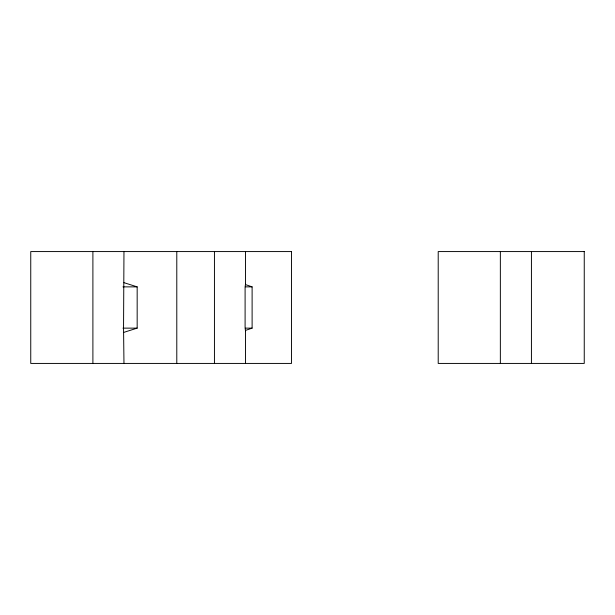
<?xml version="1.0" encoding="UTF-8"?>
<svg xmlns="http://www.w3.org/2000/svg" width="615" height="615" viewBox="0 0 615 615"><rect width="100%" height="100%" fill="white"/><g stroke="black" fill="none" stroke-linecap="round" stroke-linejoin="round"><path stroke-width="0.92" d="M245.516 284.092L245.101 286.867L245.101 328.133L245.516 330.908M123.969 282.669L137.168 286.867L137.168 328.133L123.969 332.331M245.516 251.573L245.516 284.599L252.112 286.867L252.112 328.133L245.516 330.401L245.516 363.427M122.954 286.867L137.168 286.867M245.477 286.867L252.112 286.867M122.954 328.133L137.168 328.133M245.477 328.133L252.112 328.133M531.429 251.573L531.429 363.427M500.356 251.573L500.356 363.427M214.443 251.573L214.443 363.427M176.789 251.573L176.789 363.427M123.969 251.573L123.546 328.133L123.969 363.427M92.896 251.573L92.896 363.427M291.502 251.573L30.75 251.573L30.75 363.427L291.502 363.427L291.502 251.573M584.25 251.573L438.211 251.573L438.211 363.427L584.25 363.427L584.25 251.573"/></g></svg>
